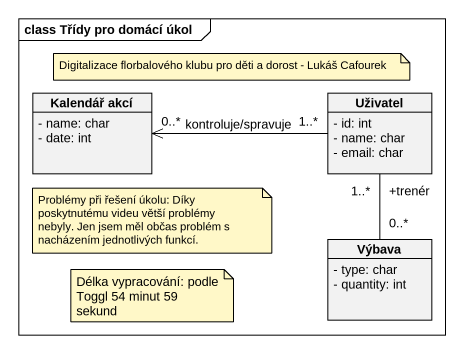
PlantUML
@startuml
mainframe class Třídy pro domácí úkol
hide circle
hide empty members
skinparam classAttributeIconSize 0
class "Kalendář akcí" as Kalendář_akcí {
  - name: char
  - date: int
}
class Uživatel {
  - id: int
  - name: char
  - email: char
}
class Výbava {
  - type: char
  - quantity: int
}
Uživatel "1..*" -left-> "0..*" Kalendář_akcí : kontroluje/spravuje
Uživatel "+trenér\n1..*" -- "0..*" Výbava
note as N1
  Digitalizace florbalového klubu pro děti a dorost - Lukáš Cafourek
end note
note as N2
  Problémy při řešení úkolu: Díky poskytnutému videu větší problémy nebyly. Jen jsem měl občas problém s nacházením jednotlivých funkcí.
end note
note as N3
  Délka vypracování: podle Toggl 54 minut 59 sekund
end note
@enduml
